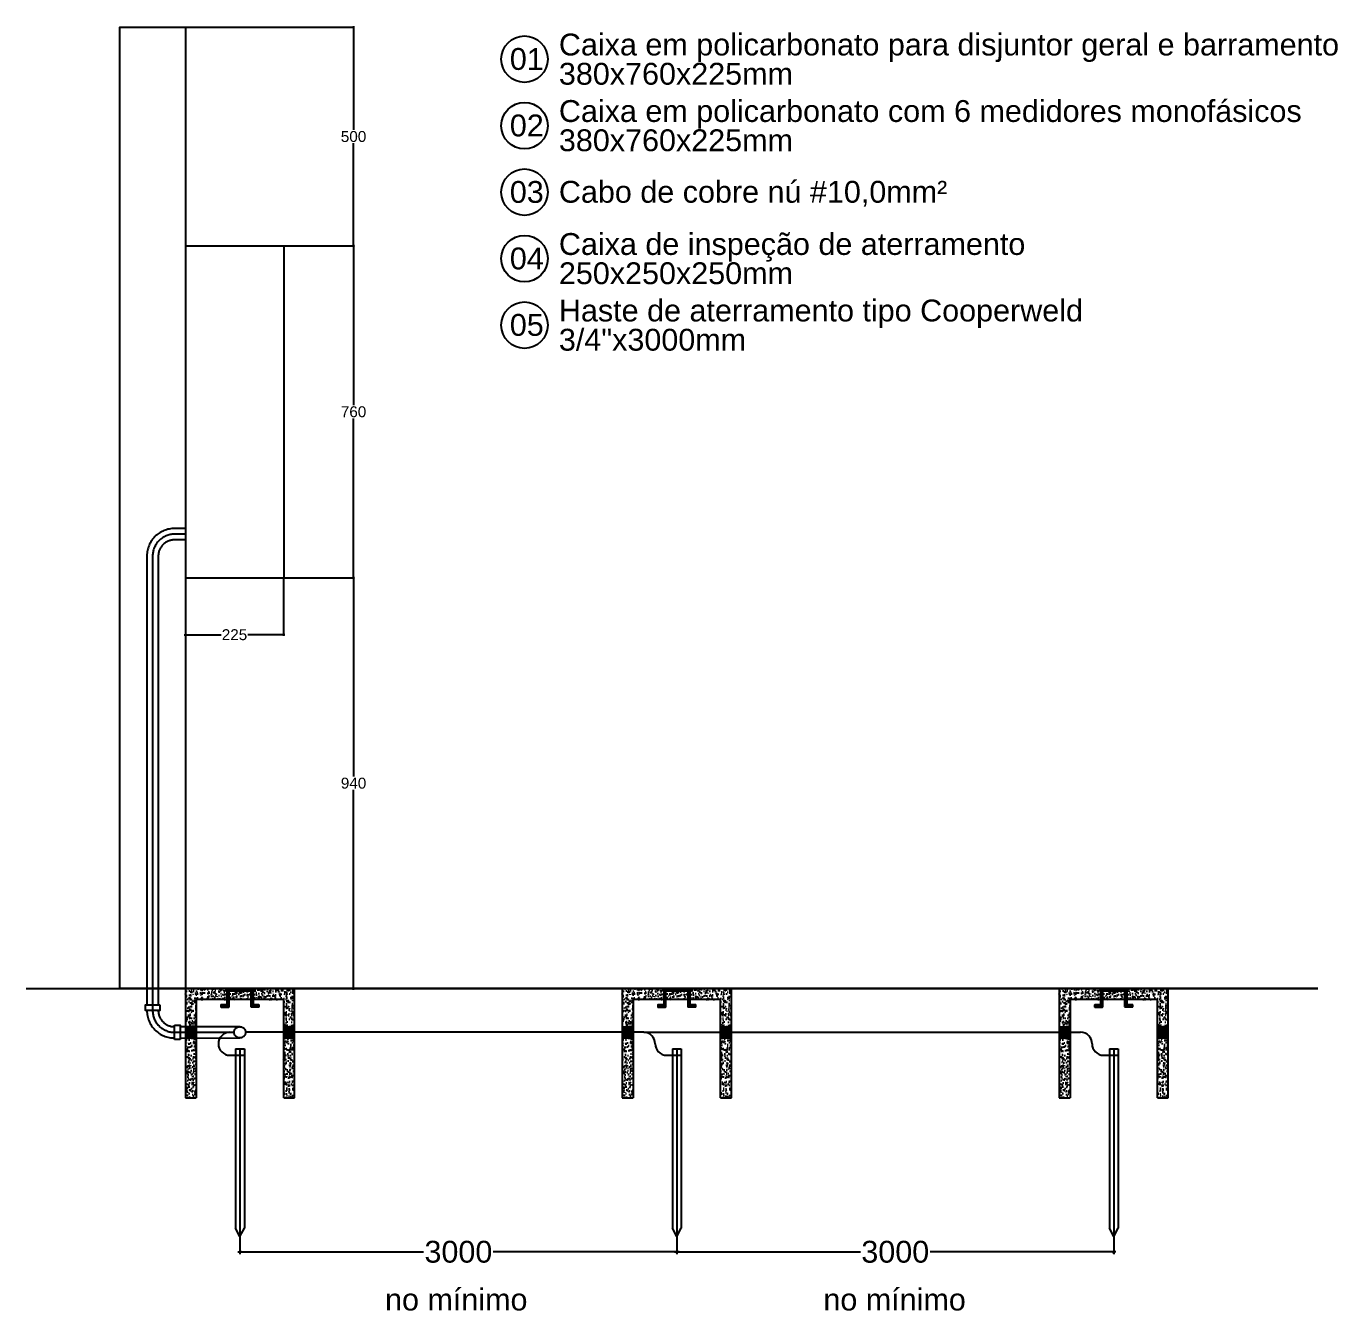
# Model space of a CAD drawing. Header units: millimetres. Extents: x 425 to 646, y 332 to 411.
# Drawn here: x 497.135 to 500.137, y 357.383 to 360.323 of the extents above; entities that cross this region are included whole.
import ezdxf

# ---------------------------------------------------------------- set-up
doc = ezdxf.new("R2010")
doc.units = ezdxf.units.MM
doc.linetypes.add('CENTERX2', pattern=[4, 2.5, -0.5, 0.5, -0.5])
doc.linetypes.add('HIDDEN2', pattern=[4.7625, 3.175, -1.5875])
for name, color, linetype in [('Base 01', 7, 'Continuous'), ('C50', 7, 'Continuous'), ('Elétrico', 5, 'Continuous'), ('EQUIPAMENTOS', 7, 'Continuous'), ('LINHAS-DE-CENTRO', 7, 'CENTERX2'), ('Texto Elétrcio', 3, 'Continuous')]:
    doc.layers.add(name, color=color, linetype=linetype)
doc.styles.add('ARIAL', font='arial.ttf')
doc.dimstyles.new('cotass', dxfattribs={"dimtxt": 0.1, "dimasz": 0.01, "dimexe": 0.01, "dimexo": 0, "dimgap": 0.01, "dimtad": 0, "dimtih": 1, "dimtoh": 1, "dimdec": 0, "dimlfac": 1000, "dimzin": 4, "dimdsep": 46, "dimtxsty": 'ARIAL', "dimblk": 'OBLIQUE', "dimcen": 0, "dimdle": 0.01, "dimclrd": 7, "dimclre": 7, "dimclrt": 3, "dimadec": 0, "dimazin": 1, "dimtfac": 1, "dimtdec": 0, "dimtix": 1, "dimtofl": 0, "dimtmove": 0, "dimatfit": 3, "dimldrblk": 'OPEN30', "dimfxl": 0, "dimtolj": 1, "dimtzin": 0, "dimlwd": -1, "dimarcsym": 0})

# ---------------------------------------------------------------- blocks, each defined once
blk = doc.blocks.new('_Oblique')
at = {"color": 0, "linetype": 'ByBlock', "lineweight": -2}
blk.add_line((-0.5, -0.5), (0.5, 0.5), dxfattribs=at)
blk = doc.blocks.new('*D31')
at = {"layer": 'DEFPOINTS', "color": 0, "transparency": 16777216}
for p in [(497.4992, 359.0602), (497.7242, 359.0602), (497.4992, 358.93)]:
    blk.add_point(p, dxfattribs=at)
at = {"layer": 'Elétrico', "color": 7, "lineweight": -2, "transparency": 16777216}
for p, q in [((497.4992, 359.0602), (497.4992, 358.9275)), ((497.7242, 359.0602), (497.7242, 358.9275))]:
    blk.add_line(p, q, dxfattribs=at)
at = {"layer": 'Elétrico', "color": 7, "transparency": 16777216}
for p, q in [((497.4967, 358.93), (497.5813, 358.93)), ((497.7267, 358.93), (497.6422, 358.93))]:
    blk.add_line(p, q, dxfattribs=at)
at = {"layer": 'Elétrico', "color": 7, "transparency": 16777216, "xscale": 0.0025, "yscale": 0.0025, "zscale": 0.0025, "rotation": 180}
blk.add_blockref('_Oblique', (497.4992, 358.93), dxfattribs=at)
at = {"layer": 'Elétrico', "color": 7, "transparency": 16777216, "xscale": 0.0025, "yscale": 0.0025, "zscale": 0.0025}
blk.add_blockref('_Oblique', (497.7242, 358.93), dxfattribs=at)
at = {"layer": 'Elétrico', "color": 3, "transparency": 16777216, "insert": (497.6117, 358.93), "char_height": 0.025, "attachment_point": 5, "style": 'ARIAL'}
blk.add_mtext('\\A1;225', dxfattribs=at)
blk = doc.blocks.new('_Open30')
at = {"color": 0, "linetype": 'ByBlock', "lineweight": -2}
for p, q in [((-1, 0.27), (0, 0)), ((0, 0), (-1, -0.27)), ((0, 0), (-1, 0))]:
    blk.add_line(p, q, dxfattribs=at)
blk = doc.blocks.new('*D32')
at = {"layer": 'DEFPOINTS', "color": 0, "transparency": 16777216}
for p in [(497.7242, 359.8202), (497.7242, 359.0602), (497.8842, 359.0602)]:
    blk.add_point(p, dxfattribs=at)
at = {"layer": 'Elétrico', "color": 7, "lineweight": -2, "transparency": 16777216}
for p, q in [((497.7242, 359.8202), (497.8867, 359.8202)), ((497.7242, 359.0602), (497.8867, 359.0602))]:
    blk.add_line(p, q, dxfattribs=at)
at = {"layer": 'Elétrico', "color": 7, "transparency": 16777216}
for p, q in [((497.8842, 359.8227), (497.8842, 359.4555)), ((497.8842, 359.0577), (497.8842, 359.4249))]:
    blk.add_line(p, q, dxfattribs=at)
at = {"layer": 'Elétrico', "color": 7, "transparency": 16777216, "xscale": 0.0025, "yscale": 0.0025, "zscale": 0.0025}
for p, rotation in [((497.8842, 359.8202), 90), ((497.8842, 359.0602), 270)]:
    blk.add_blockref('_Oblique', p, dxfattribs=dict(at, rotation=rotation))
at = {"layer": 'Elétrico', "color": 3, "transparency": 16777216, "insert": (497.8842, 359.4402), "char_height": 0.025, "attachment_point": 5, "style": 'ARIAL'}
blk.add_mtext('\\A1;760', dxfattribs=at)
blk = doc.blocks.new('*D33')
at = {"layer": 'DEFPOINTS', "color": 0, "transparency": 16777216}
for p in [(497.7242, 359.0602), (497.7228, 358.1202), (497.8842, 358.1202)]:
    blk.add_point(p, dxfattribs=at)
at = {"layer": 'Elétrico', "color": 7, "transparency": 16777216}
for p, q in [((497.8842, 359.0627), (497.8842, 358.6055)), ((497.8842, 358.1177), (497.8842, 358.5749))]:
    blk.add_line(p, q, dxfattribs=at)
at = {"layer": 'Elétrico', "color": 7, "lineweight": -2, "transparency": 16777216}
for p, q in [((497.7242, 359.0602), (497.8867, 359.0602)), ((497.7228, 358.1202), (497.8867, 358.1202))]:
    blk.add_line(p, q, dxfattribs=at)
at = {"layer": 'Elétrico', "color": 7, "transparency": 16777216, "xscale": 0.0025, "yscale": 0.0025, "zscale": 0.0025}
for p, rotation in [((497.8842, 359.0602), 90), ((497.8842, 358.1202), 270)]:
    blk.add_blockref('_Oblique', p, dxfattribs=dict(at, rotation=rotation))
at = {"layer": 'Elétrico', "color": 3, "transparency": 16777216, "insert": (497.8842, 358.5902), "char_height": 0.025, "attachment_point": 5, "style": 'ARIAL'}
blk.add_mtext('\\A1;940', dxfattribs=at)
blk = doc.blocks.new('*D34')
at = {"layer": 'DEFPOINTS', "color": 0, "transparency": 16777216}
for p in [(497.4992, 360.3202), (497.8842, 360.3202), (497.7242, 359.8202)]:
    blk.add_point(p, dxfattribs=at)
at = {"layer": 'Elétrico', "color": 7, "lineweight": -2, "transparency": 16777216}
for p, q in [((497.4992, 360.3202), (497.8867, 360.3202)), ((497.7242, 359.8202), (497.8867, 359.8202))]:
    blk.add_line(p, q, dxfattribs=at)
at = {"layer": 'Elétrico', "color": 7, "transparency": 16777216}
for p, q in [((497.8842, 360.3227), (497.8842, 360.0855)), ((497.8842, 359.8177), (497.8842, 360.0549))]:
    blk.add_line(p, q, dxfattribs=at)
at = {"layer": 'Elétrico', "color": 7, "transparency": 16777216, "xscale": 0.0025, "yscale": 0.0025, "zscale": 0.0025}
for p, rotation in [((497.8842, 360.3202), 90), ((497.8842, 359.8202), 270)]:
    blk.add_blockref('_Oblique', p, dxfattribs=dict(at, rotation=rotation))
at = {"layer": 'Elétrico', "color": 3, "transparency": 16777216, "insert": (497.8842, 360.0702), "char_height": 0.025, "attachment_point": 5, "style": 'ARIAL'}
blk.add_mtext('\\A1;500', dxfattribs=at)
blk = doc.blocks.new('*D36')
at = {"layer": 'DEFPOINTS', "color": 0, "transparency": 16777216}
for p in [(497.6242, 357.5527), (498.6242, 357.5527), (498.6242, 357.5176)]:
    blk.add_point(p, dxfattribs=at)
at = {"layer": 'Elétrico', "color": 7, "lineweight": -2, "transparency": 16777216}
for p, q in [((497.6242, 357.5527), (497.6242, 357.5126)), ((498.6242, 357.5527), (498.6242, 357.5126))]:
    blk.add_line(p, q, dxfattribs=at)
at = {"layer": 'Elétrico', "color": 7, "transparency": 16777216}
for p, q in [((497.6192, 357.5176), (498.0447, 357.5176)), ((498.6292, 357.5176), (498.2038, 357.5176))]:
    blk.add_line(p, q, dxfattribs=at)
at = {"layer": 'Elétrico', "color": 7, "transparency": 16777216, "xscale": 0.005, "yscale": 0.005, "zscale": 0.005, "rotation": 180}
blk.add_blockref('_Oblique', (497.6242, 357.5176), dxfattribs=at)
at = {"layer": 'Elétrico', "color": 7, "transparency": 16777216, "xscale": 0.005, "yscale": 0.005, "zscale": 0.005}
blk.add_blockref('_Oblique', (498.6242, 357.5176), dxfattribs=at)
at = {"layer": 'Elétrico', "color": 3, "transparency": 16777216, "insert": (498.1242, 357.5176), "char_height": 0.05, "attachment_point": 5, "style": 'ARIAL'}
blk.add_mtext('\\A1;3000', dxfattribs=at)
blk = doc.blocks.new('*D37')
at = {"layer": 'DEFPOINTS', "color": 0, "transparency": 16777216}
for p in [(498.6242, 357.5527), (499.6242, 357.5527), (499.6242, 357.5176)]:
    blk.add_point(p, dxfattribs=at)
at = {"layer": 'Elétrico', "color": 7, "lineweight": -2, "transparency": 16777216}
for p, q in [((498.6242, 357.5527), (498.6242, 357.5126)), ((499.6242, 357.5527), (499.6242, 357.5126))]:
    blk.add_line(p, q, dxfattribs=at)
at = {"layer": 'Elétrico', "color": 7, "transparency": 16777216}
for p, q in [((498.6192, 357.5176), (499.0447, 357.5176)), ((499.6292, 357.5176), (499.2038, 357.5176))]:
    blk.add_line(p, q, dxfattribs=at)
at = {"layer": 'Elétrico', "color": 7, "transparency": 16777216, "xscale": 0.005, "yscale": 0.005, "zscale": 0.005, "rotation": 180}
blk.add_blockref('_Oblique', (498.6242, 357.5176), dxfattribs=at)
at = {"layer": 'Elétrico', "color": 7, "transparency": 16777216, "xscale": 0.005, "yscale": 0.005, "zscale": 0.005}
blk.add_blockref('_Oblique', (499.6242, 357.5176), dxfattribs=at)
at = {"layer": 'Elétrico', "color": 3, "transparency": 16777216, "insert": (499.1242, 357.5176), "char_height": 0.05, "attachment_point": 5, "style": 'ARIAL'}
blk.add_mtext('\\A1;3000', dxfattribs=at)

msp = doc.modelspace()

# ---------------------------------------------------------------- hatches: boundary and pattern name
at = {"ltscale": 0.01}
h = msp.add_hatch(dxfattribs=at)
h.set_pattern_fill('AR-CONC', color=256, scale=0.0001, style=0)
h.set_pattern_definition([(50, (-374.945062, 45.262334), (0.0182184669, -0.00159390855), [0.001905, -0.020955]), (355, (-374.945062, 45.262334), (-0.0035242826, 0.0191056643), [0.001524, -0.016764]), (100.451, (-374.943544, 45.262201), (0.01469425017, 0.01751166878), [0.001619, -0.017809]), (46.1842, (-374.945062, 45.267414), (0.0271079041, -0.0042042328), [0.0028575, -0.0314325]), (96.6356, (-374.942803, 45.267063), (0.02374042345, 0.0247425556), [0.0024285, -0.0267135]), (351.184, (-374.945062, 45.267414), (0.0237404606, 0.0247425118), [0.002286, -0.025146]), (21, (-374.942522, 45.266144), (0.01516148798, -0.01022655185), [0.001905, -0.020955]), (326, (-374.942522, 45.266144), (0.00618020283, 0.0184187966), [0.001524, -0.016764]), (71.4514, (-374.941259, 45.265292), (0.02134164908, 0.00819228577), [0.001619, -0.017809]), (37.5, (-374.945062, 45.262334), (0.000308860325, 0.008455503887), [0, -0.0165608, 0, -0.017018, 0, -0.0168275]), (7.5, (-374.945062, 45.262334), (0.00668196625, 0.01001805748), [0, -0.0097028, 0, -0.0161798, 0, -0.0064135]), (327.5, (-374.9507265, 45.262334), (0.013559059517, -0.0005728744), [0, -0.00635, 0, -0.019812, 0, -0.026289]), (317.5, (-374.953267, 45.262334), (0.01481291814, 0.0025426491), [0, -0.008255, 0, -0.0131572, 0, -0.018669])])
h.paths.add_polyline_path([(497.74924, 358.00769), (497.72424, 358.00769), (497.72424, 357.87019), (497.74924, 357.87019)])
h.paths.add_polyline_path([(497.52424, 358.00769), (497.49924, 358.00769), (497.49924, 357.87019), (497.52424, 357.87019)])
h.paths.add_polyline_path([(497.52424, 358.09519), (497.59424, 358.09519), (497.59424, 358.11919, -0.4142136), (497.59524, 358.12019), (497.49924, 358.12019), (497.49924, 358.03269), (497.52424, 358.03269)])
h.paths.add_polyline_path([(497.74924, 358.12019), (497.65324, 358.12019, -0.4142136), (497.65424, 358.11919), (497.65424, 358.09519), (497.72424, 358.09519), (497.72424, 358.03269), (497.74924, 358.03269)])
h.paths.add_polyline_path([(497.64924, 358.11419, 0.4142136), (497.64824, 358.11519), (497.60024, 358.11519, 0.4142136), (497.59924, 358.11419), (497.59924, 358.09519), (497.64924, 358.09519)])
h = msp.add_hatch()
h.set_pattern_fill('STEEL', color=256, scale=0.001, style=0)
h.set_pattern_definition([(45, (-374.9450623, 45.2623338), (-0.00224506403, 0.00224506403), []), (45, (-374.9450623, 45.2639213), (-0.00224506403, 0.00224506403), [])])
h.paths.add_polyline_path([(497.65424, 358.11919, 0.4142136), (497.65324, 358.12019), (497.59524, 358.12019, 0.4142136), (497.59424, 358.11919), (497.59424, 358.08395, -0.4142136), (497.59324, 358.08295), (497.58147, 358.08295, 0.4142136), (497.58047, 358.08195), (497.58047, 358.07895, 0.4142136), (497.58147, 358.07795), (497.59424, 358.07795), (497.59824, 358.07795, 0.4142136), (497.59924, 358.07895), (497.59924, 358.11419, -0.4142136), (497.60024, 358.11519), (497.64824, 358.11519, -0.4142136), (497.64924, 358.11419), (497.64924, 358.07925, 0.4142136), (497.65024, 358.07825), (497.66701, 358.07825, 0.4142136), (497.66801, 358.07925), (497.66801, 358.08225, 0.4142136), (497.66701, 358.08325), (497.65524, 358.08325, -0.4142136), (497.65424, 358.08425)])
h = msp.add_hatch(dxfattribs=at)
h.set_pattern_fill('AR-CONC', color=256, scale=0.0001, style=0)
h.set_pattern_definition([(50, (-373.945062, 45.262334), (0.0182184669, -0.00159390855), [0.001905, -0.020955]), (355, (-373.945062, 45.262334), (-0.0035242826, 0.0191056643), [0.001524, -0.016764]), (100.451, (-373.943544, 45.262201), (0.01469425017, 0.01751166878), [0.001619, -0.017809]), (46.1842, (-373.945062, 45.267414), (0.0271079041, -0.0042042328), [0.0028575, -0.0314325]), (96.6356, (-373.942803, 45.267063), (0.02374042345, 0.0247425556), [0.0024285, -0.0267135]), (351.184, (-373.945062, 45.267414), (0.0237404606, 0.0247425118), [0.002286, -0.025146]), (21, (-373.942522, 45.266144), (0.01516148798, -0.01022655185), [0.001905, -0.020955]), (326, (-373.942522, 45.266144), (0.00618020283, 0.0184187966), [0.001524, -0.016764]), (71.4514, (-373.941259, 45.265292), (0.02134164908, 0.00819228577), [0.001619, -0.017809]), (37.5, (-373.945062, 45.262334), (0.000308860325, 0.008455503887), [0, -0.0165608, 0, -0.017018, 0, -0.0168275]), (7.5, (-373.945062, 45.262334), (0.00668196625, 0.01001805748), [0, -0.0097028, 0, -0.0161798, 0, -0.0064135]), (327.5, (-373.9507265, 45.262334), (0.013559059517, -0.0005728744), [0, -0.00635, 0, -0.019812, 0, -0.026289]), (317.5, (-373.953267, 45.262334), (0.01481291814, 0.0025426491), [0, -0.008255, 0, -0.0131572, 0, -0.018669])])
h.paths.add_polyline_path([(498.74924, 358.00769), (498.72424, 358.00769), (498.72424, 357.87019), (498.74924, 357.87019)])
h.paths.add_polyline_path([(498.52424, 358.00769), (498.49924, 358.00769), (498.49924, 357.87019), (498.52424, 357.87019)])
h.paths.add_polyline_path([(498.52424, 358.09519), (498.59424, 358.09519), (498.59424, 358.11919, -0.4142136), (498.59524, 358.12019), (498.49924, 358.12019), (498.49924, 358.03269), (498.52424, 358.03269)])
h.paths.add_polyline_path([(498.74924, 358.12019), (498.65324, 358.12019, -0.4142136), (498.65424, 358.11919), (498.65424, 358.09519), (498.72424, 358.09519), (498.72424, 358.03269), (498.74924, 358.03269)])
h.paths.add_polyline_path([(498.64924, 358.11419, 0.4142136), (498.64824, 358.11519), (498.60024, 358.11519, 0.4142136), (498.59924, 358.11419), (498.59924, 358.09519), (498.64924, 358.09519)])
h = msp.add_hatch()
h.set_pattern_fill('STEEL', color=256, scale=0.001, style=0)
h.set_pattern_definition([(45, (-373.9450623, 45.2623338), (-0.00224506403, 0.00224506403), []), (45, (-373.9450623, 45.2639213), (-0.00224506403, 0.00224506403), [])])
h.paths.add_polyline_path([(498.65424, 358.11919, 0.4142136), (498.65324, 358.12019), (498.59524, 358.12019, 0.4142136), (498.59424, 358.11919), (498.59424, 358.08395, -0.4142136), (498.59324, 358.08295), (498.58147, 358.08295, 0.4142136), (498.58047, 358.08195), (498.58047, 358.07895, 0.4142136), (498.58147, 358.07795), (498.59424, 358.07795), (498.59824, 358.07795, 0.4142136), (498.59924, 358.07895), (498.59924, 358.11419, -0.4142136), (498.60024, 358.11519), (498.64824, 358.11519, -0.4142136), (498.64924, 358.11419), (498.64924, 358.07925, 0.4142136), (498.65024, 358.07825), (498.66701, 358.07825, 0.4142136), (498.66801, 358.07925), (498.66801, 358.08225, 0.4142136), (498.66701, 358.08325), (498.65524, 358.08325, -0.4142136), (498.65424, 358.08425)])
h = msp.add_hatch(dxfattribs=at)
h.set_pattern_fill('AR-CONC', color=256, scale=0.0001, style=0)
h.set_pattern_definition([(50, (-372.945062, 45.262334), (0.0182184669, -0.00159390855), [0.001905, -0.020955]), (355, (-372.945062, 45.262334), (-0.0035242826, 0.0191056643), [0.001524, -0.016764]), (100.451, (-372.943544, 45.262201), (0.01469425017, 0.01751166878), [0.001619, -0.017809]), (46.1842, (-372.945062, 45.267414), (0.0271079041, -0.0042042328), [0.0028575, -0.0314325]), (96.6356, (-372.942803, 45.267063), (0.02374042345, 0.0247425556), [0.0024285, -0.0267135]), (351.184, (-372.945062, 45.267414), (0.0237404606, 0.0247425118), [0.002286, -0.025146]), (21, (-372.942522, 45.266144), (0.01516148798, -0.01022655185), [0.001905, -0.020955]), (326, (-372.942522, 45.266144), (0.00618020283, 0.0184187966), [0.001524, -0.016764]), (71.4514, (-372.941259, 45.265292), (0.02134164908, 0.00819228577), [0.001619, -0.017809]), (37.5, (-372.945062, 45.262334), (0.000308860325, 0.008455503887), [0, -0.0165608, 0, -0.017018, 0, -0.0168275]), (7.5, (-372.945062, 45.262334), (0.00668196625, 0.01001805748), [0, -0.0097028, 0, -0.0161798, 0, -0.0064135]), (327.5, (-372.9507265, 45.262334), (0.013559059517, -0.0005728744), [0, -0.00635, 0, -0.019812, 0, -0.026289]), (317.5, (-372.953267, 45.262334), (0.01481291814, 0.0025426491), [0, -0.008255, 0, -0.0131572, 0, -0.018669])])
h.paths.add_polyline_path([(499.74924, 358.00769), (499.72424, 358.00769), (499.72424, 357.87019), (499.74924, 357.87019)])
h.paths.add_polyline_path([(499.52424, 358.00769), (499.49924, 358.00769), (499.49924, 357.87019), (499.52424, 357.87019)])
h.paths.add_polyline_path([(499.52424, 358.09519), (499.59424, 358.09519), (499.59424, 358.11919, -0.4142136), (499.59524, 358.12019), (499.49924, 358.12019), (499.49924, 358.03269), (499.52424, 358.03269)])
h.paths.add_polyline_path([(499.74924, 358.12019), (499.65324, 358.12019, -0.4142136), (499.65424, 358.11919), (499.65424, 358.09519), (499.72424, 358.09519), (499.72424, 358.03269), (499.74924, 358.03269)])
h.paths.add_polyline_path([(499.64924, 358.11419, 0.4142136), (499.64824, 358.11519), (499.60024, 358.11519, 0.4142136), (499.59924, 358.11419), (499.59924, 358.09519), (499.64924, 358.09519)])
h = msp.add_hatch()
h.set_pattern_fill('STEEL', color=256, scale=0.001, style=0)
h.set_pattern_definition([(45, (-372.9450623, 45.2623338), (-0.00224506403, 0.00224506403), []), (45, (-372.9450623, 45.2639213), (-0.00224506403, 0.00224506403), [])])
h.paths.add_polyline_path([(499.65424, 358.11919, 0.4142136), (499.65324, 358.12019), (499.59524, 358.12019, 0.4142136), (499.59424, 358.11919), (499.59424, 358.08395, -0.4142136), (499.59324, 358.08295), (499.58147, 358.08295, 0.4142136), (499.58047, 358.08195), (499.58047, 358.07895, 0.4142136), (499.58147, 358.07795), (499.59424, 358.07795), (499.59824, 358.07795, 0.4142136), (499.59924, 358.07895), (499.59924, 358.11419, -0.4142136), (499.60024, 358.11519), (499.64824, 358.11519, -0.4142136), (499.64924, 358.11419), (499.64924, 358.07925, 0.4142136), (499.65024, 358.07825), (499.66701, 358.07825, 0.4142136), (499.66801, 358.07925), (499.66801, 358.08225, 0.4142136), (499.66701, 358.08325), (499.65524, 358.08325, -0.4142136), (499.65424, 358.08425)])

# ---------------------------------------------------------------- linework, layer by layer
for p, q in [((497.74924, 358.12019), (497.49924, 358.12019)), ((497.49924, 358.12019), (497.49924, 357.87019)), ((497.59424, 358.11919), (497.59424, 358.08395)), ((497.65324, 358.12019), (497.59524, 358.12019)), ((497.65424, 358.11919), (497.65424, 358.08425)), ((497.74924, 357.87019), (497.74924, 358.12019)), ((498.74924, 358.12019), (498.49924, 358.12019)), ((498.49924, 358.12019), (498.49924, 357.87019)), ((498.59424, 358.11919), (498.59424, 358.08395)), ((498.65324, 358.12019), (498.59524, 358.12019)), ((498.65424, 358.11919), (498.65424, 358.08425)), ((498.74924, 357.87019), (498.74924, 358.12019)), ((499.74924, 358.12019), (499.49924, 358.12019)), ((499.49924, 358.12019), (499.49924, 357.87019)), ((499.59424, 358.11919), (499.59424, 358.08395)), ((499.65324, 358.12019), (499.59524, 358.12019)), ((499.65424, 358.11919), (499.65424, 358.08425)), ((499.74924, 357.87019), (499.74924, 358.12019)), ((497.59424, 358.09519), (497.52424, 358.09519)), ((497.52424, 358.09519), (497.52424, 357.87019)), ((497.64924, 358.09519), (497.59924, 358.09519)), ((497.72424, 358.09519), (497.65424, 358.09519)), ((497.72424, 357.87019), (497.72424, 358.09519)), ((498.59424, 358.09519), (498.52424, 358.09519)), ((498.52424, 358.09519), (498.52424, 357.87019)), ((498.64924, 358.09519), (498.59924, 358.09519)), ((498.72424, 358.09519), (498.65424, 358.09519)), ((498.72424, 357.87019), (498.72424, 358.09519)), ((499.59424, 358.09519), (499.52424, 358.09519)), ((499.52424, 358.09519), (499.52424, 357.87019)), ((499.64924, 358.09519), (499.59924, 358.09519)), ((499.72424, 358.09519), (499.65424, 358.09519)), ((499.72424, 357.87019), (499.72424, 358.09519)), ((497.49924, 358.03269), (497.52424, 358.03269)), ((497.49924, 358.03269), (497.52424, 358.03269)), ((497.49924, 358.03186), (497.52424, 358.03186)), ((497.49924, 358.02836), (497.52424, 358.02836)), ((497.49924, 358.02517), (497.52424, 358.02517)), ((497.49924, 358.02286), (497.52424, 358.02286)), ((497.49924, 358.02119), (497.52424, 358.02119)), ((497.49924, 358.02019), (497.52424, 358.02019)), ((497.49924, 358.02019), (497.52424, 358.02019)), ((497.49924, 358.01918), (497.52424, 358.01918)), ((497.49924, 358.01751), (497.52424, 358.01751)), ((497.49924, 358.0152), (497.52424, 358.0152)), ((497.49924, 358.01202), (497.52424, 358.01202)), ((497.72424, 358.03269), (497.74924, 358.03269)), ((497.72424, 358.03186), (497.74924, 358.03186)), ((497.72424, 358.02836), (497.74924, 358.02836)), ((497.72424, 358.02517), (497.74924, 358.02517)), ((497.72424, 358.02286), (497.74924, 358.02286)), ((497.72424, 358.02119), (497.74924, 358.02119)), ((497.72424, 358.02019), (497.74924, 358.02019)), ((497.72424, 358.01918), (497.74924, 358.01918)), ((497.72424, 358.01751), (497.74924, 358.01751)), ((497.72424, 358.0152), (497.74924, 358.0152)), ((497.72424, 358.01202), (497.74924, 358.01202)), ((498.49924, 358.03269), (498.52424, 358.03269)), ((498.49924, 358.03269), (498.52424, 358.03269)), ((498.49924, 358.03186), (498.52424, 358.03186)), ((498.49924, 358.02836), (498.52424, 358.02836)), ((498.49924, 358.02517), (498.52424, 358.02517)), ((498.49924, 358.02286), (498.52424, 358.02286)), ((498.49924, 358.02119), (498.52424, 358.02119)), ((498.49924, 358.02019), (498.52424, 358.02019)), ((498.49924, 358.02019), (498.52424, 358.02019)), ((498.49924, 358.01918), (498.52424, 358.01918)), ((498.49924, 358.01751), (498.52424, 358.01751)), ((498.49924, 358.0152), (498.52424, 358.0152)), ((498.49924, 358.01202), (498.52424, 358.01202)), ((498.72424, 358.03269), (498.74924, 358.03269)), ((498.72424, 358.03186), (498.74924, 358.03186)), ((498.72424, 358.02836), (498.74924, 358.02836)), ((498.72424, 358.02517), (498.74924, 358.02517)), ((498.72424, 358.02286), (498.74924, 358.02286)), ((498.72424, 358.02119), (498.74924, 358.02119)), ((498.72424, 358.02019), (498.74924, 358.02019)), ((498.72424, 358.01918), (498.74924, 358.01918)), ((498.72424, 358.01751), (498.74924, 358.01751)), ((498.72424, 358.0152), (498.74924, 358.0152)), ((498.72424, 358.01202), (498.74924, 358.01202)), ((499.49924, 358.03269), (499.52424, 358.03269)), ((499.49924, 358.03269), (499.52424, 358.03269)), ((499.49924, 358.03186), (499.52424, 358.03186)), ((499.49924, 358.02836), (499.52424, 358.02836)), ((499.49924, 358.02517), (499.52424, 358.02517)), ((499.49924, 358.02286), (499.52424, 358.02286)), ((499.49924, 358.02119), (499.52424, 358.02119)), ((499.49924, 358.02019), (499.52424, 358.02019)), ((499.49924, 358.02019), (499.52424, 358.02019)), ((499.49924, 358.01918), (499.52424, 358.01918)), ((499.49924, 358.01751), (499.52424, 358.01751)), ((499.49924, 358.0152), (499.52424, 358.0152)), ((499.49924, 358.01202), (499.52424, 358.01202)), ((499.72424, 358.03269), (499.74924, 358.03269)), ((499.72424, 358.03186), (499.74924, 358.03186)), ((499.72424, 358.02836), (499.74924, 358.02836)), ((499.72424, 358.02517), (499.74924, 358.02517)), ((499.72424, 358.02286), (499.74924, 358.02286)), ((499.72424, 358.02119), (499.74924, 358.02119)), ((499.72424, 358.02019), (499.74924, 358.02019)), ((499.72424, 358.01918), (499.74924, 358.01918)), ((499.72424, 358.01751), (499.74924, 358.01751)), ((499.72424, 358.0152), (499.74924, 358.0152)), ((499.72424, 358.01202), (499.74924, 358.01202)), ((497.49924, 358.00851), (497.52424, 358.00851)), ((497.49924, 358.00769), (497.52424, 358.00769)), ((497.49924, 358.00769), (497.52424, 358.00769)), ((497.72424, 358.00851), (497.74924, 358.00851)), ((497.72424, 358.00769), (497.74924, 358.00769)), ((498.49924, 358.00851), (498.52424, 358.00851)), ((498.49924, 358.00769), (498.52424, 358.00769)), ((498.49924, 358.00769), (498.52424, 358.00769)), ((498.72424, 358.00851), (498.74924, 358.00851)), ((498.72424, 358.00769), (498.74924, 358.00769)), ((499.49924, 358.00851), (499.52424, 358.00851)), ((499.49924, 358.00769), (499.52424, 358.00769)), ((499.49924, 358.00769), (499.52424, 358.00769)), ((499.72424, 358.00851), (499.74924, 358.00851)), ((499.72424, 358.00769), (499.74924, 358.00769)), ((497.49924, 357.87019), (497.52424, 357.87019)), ((497.72424, 357.87019), (497.74924, 357.87019)), ((498.49924, 357.87019), (498.52424, 357.87019)), ((498.72424, 357.87019), (498.74924, 357.87019)), ((499.49924, 357.87019), (499.52424, 357.87019)), ((499.72424, 357.87019), (499.74924, 357.87019))]:
    msp.add_line(p, q)
for points in [[(497.59324, 358.08295), (497.58147, 358.08295, 0.4142136), (497.58047, 358.08195), (497.58047, 358.07895, 0.4142136), (497.58147, 358.07795), (497.59424, 358.07795), (497.59824, 358.07795, 0.4142136), (497.59924, 358.07895), (497.59924, 358.11419, -0.4142136), (497.60024, 358.11519), (497.64824, 358.11519, -0.4142136), (497.64924, 358.11419), (497.64924, 358.07925, 0.4142136), (497.65024, 358.07825), (497.66701, 358.07825, 0.4142136), (497.66801, 358.07925), (497.66801, 358.08225, 0.4142136), (497.66701, 358.08325), (497.65524, 358.08325)], [(498.59324, 358.08295), (498.58147, 358.08295, 0.4142136), (498.58047, 358.08195), (498.58047, 358.07895, 0.4142136), (498.58147, 358.07795), (498.59424, 358.07795), (498.59824, 358.07795, 0.4142136), (498.59924, 358.07895), (498.59924, 358.11419, -0.4142136), (498.60024, 358.11519), (498.64824, 358.11519, -0.4142136), (498.64924, 358.11419), (498.64924, 358.07925, 0.4142136), (498.65024, 358.07825), (498.66701, 358.07825, 0.4142136), (498.66801, 358.07925), (498.66801, 358.08225, 0.4142136), (498.66701, 358.08325), (498.65524, 358.08325)], [(499.59324, 358.08295), (499.58147, 358.08295, 0.4142136), (499.58047, 358.08195), (499.58047, 358.07895, 0.4142136), (499.58147, 358.07795), (499.59424, 358.07795), (499.59824, 358.07795, 0.4142136), (499.59924, 358.07895), (499.59924, 358.11419, -0.4142136), (499.60024, 358.11519), (499.64824, 358.11519, -0.4142136), (499.64924, 358.11419), (499.64924, 358.07925, 0.4142136), (499.65024, 358.07825), (499.66701, 358.07825, 0.4142136), (499.66801, 358.07925), (499.66801, 358.08225, 0.4142136), (499.66701, 358.08325), (499.65524, 358.08325)]]:
    msp.add_lwpolyline(points, format="xyb")
for centre, start, end in [((497.59524, 358.11919), 90, 180), ((497.65324, 358.11919), 0, 90), ((498.59524, 358.11919), 90, 180), ((498.65324, 358.11919), 0, 90), ((499.59524, 358.11919), 90, 180), ((499.65324, 358.11919), 0, 90), ((497.59324, 358.08395), 270, 0), ((497.65524, 358.08425), 180, 270), ((498.59324, 358.08395), 270, 0), ((498.65524, 358.08425), 180, 270), ((499.59324, 358.08395), 270, 0), ((499.65524, 358.08425), 180, 270)]:
    msp.add_arc(centre, 0.001, start, end)
at = {"layer": 'Base 01'}
for centre in [(498.27563, 360.24729), (498.27563, 360.09511), (498.27563, 359.94294), (498.27563, 359.79077), (498.27563, 359.6386)]:
    msp.add_circle(centre, 0.05321, dxfattribs=at)
at = {"layer": 'C50'}
for p, q in [((497.60095, 357.96766), (497.63424, 357.96766)), ((498.60095, 357.96766), (498.63424, 357.96766)), ((499.60095, 357.96766), (499.63424, 357.96766))]:
    msp.add_line(p, q, dxfattribs=at)
for centre, start, end in [((497.60095, 357.99388), 90, 180), ((498.54852, 357.99388), 0, 90), ((499.54852, 357.99388), 0, 90), ((497.60095, 357.99388), 180, 270), ((498.60095, 357.99388), 180, 270), ((499.60095, 357.99388), 180, 270)]:
    msp.add_arc(centre, 0.02622, start, end, dxfattribs=at)
at = {"layer": 'Elétrico'}
for p, q in [((497.49924, 359.82019), (497.72424, 359.82019)), ((497.72424, 359.82019), (497.72424, 359.06019)), ((497.49924, 359.06019), (497.72424, 359.06019)), ((497.13495, 358.12019), (500.09172, 358.12019)), ((497.48724, 358.00385), (497.47424, 358.00385))]:
    msp.add_line(p, q, dxfattribs=at)
for points in [[(500.09172, 358.12019), (497.34924, 358.12019), (497.34924, 360.32019), (497.49924, 360.32019), (497.49924, 358.12019)], [(497.44049, 358.0831), (497.44049, 358.0701), (497.40799, 358.0701), (497.40799, 358.0831), (497.44049, 358.0831)], [(497.47424, 358.03635), (497.48724, 358.03635), (497.48724, 358.00385)], [(497.47424, 358.00385), (497.47424, 358.03635)]]:
    msp.add_lwpolyline(points, dxfattribs=at)
at = {"layer": 'Elétrico', "linetype": 'HIDDEN2'}
for points in [[(497.49924, 359.17319), (497.47424, 359.17319, 0.4142136), (497.41124, 359.11019), (497.41124, 358.0831)], [(497.49924, 359.16019), (497.47424, 359.16019, 0.4142136), (497.42424, 359.11019), (497.42424, 358.0701, 0.4142136), (497.47424, 358.0201), (497.61094, 358.0201)], [(497.49924, 359.14719), (497.47424, 359.14719, 0.4142136), (497.43724, 359.11019), (497.43724, 358.0831)], [(497.41124, 358.0701, 0.4142136), (497.47424, 358.0071)], [(497.43724, 358.0701, 0.4142136), (497.47424, 358.0331)]]:
    msp.add_lwpolyline(points, format="xyb", dxfattribs=at)
for points in [[(497.48724, 358.0331), (497.62389, 358.0331)], [(497.48724, 358.0071), (497.62391, 358.00719)]]:
    msp.add_lwpolyline(points, dxfattribs=at)
msp.add_circle((497.62389, 358.02015), 0.01295, dxfattribs=at)
at = {"layer": 'EQUIPAMENTOS'}
for p, q in [((498.54852, 358.0201), (497.63684, 358.02014)), ((498.54852, 358.0201), (499.54852, 358.0201)), ((497.61424, 357.98269), (497.61424, 357.57155)), ((497.61424, 357.98269), (497.63424, 357.98269)), ((497.62424, 357.98269), (497.62424, 357.55274)), ((497.63424, 357.98269), (497.63424, 357.57155)), ((498.61424, 357.98269), (498.61424, 357.57155)), ((498.61424, 357.98269), (498.63424, 357.98269)), ((498.62424, 357.98269), (498.62424, 357.55274)), ((498.63424, 357.98269), (498.63424, 357.57155)), ((499.61424, 357.98269), (499.61424, 357.57155)), ((499.61424, 357.98269), (499.63424, 357.98269)), ((499.62424, 357.98269), (499.62424, 357.55274)), ((499.63424, 357.98269), (499.63424, 357.57155)), ((497.62424, 357.55274), (497.61424, 357.57155)), ((497.62424, 357.55274), (497.63424, 357.57155)), ((498.62424, 357.55274), (498.61424, 357.57155)), ((498.62424, 357.55274), (498.63424, 357.57155)), ((499.62424, 357.55274), (499.61424, 357.57155)), ((499.62424, 357.55274), (499.63424, 357.57155))]:
    msp.add_line(p, q, dxfattribs=at)
at = {"layer": 'LINHAS-DE-CENTRO'}
msp.add_line((497.60095, 358.0201), (497.61094, 358.0201), dxfattribs=at)

# ---------------------------------------------------------------- texts
at = {"layer": 'Texto Elétrcio', "linetype": 'Continuous', "style": 'ARIAL'}
for s, p in [('Caixa em policarbonato para disjuntor geral e barramento', (498.35425, 360.2558, -11.61127)), ('01', (498.24193, 360.22279, -11.61127)), ('380x760x225mm', (498.35425, 360.1889, -11.61127)), ('Caixa em policarbonato com 6 medidores monofásicos', (498.35425, 360.10362, -11.61127)), ('02', (498.24193, 360.07062, -11.61127)), ('380x760x225mm', (498.35425, 360.03672, -11.61127)), ('03', (498.24193, 359.91845, -11.61127)), ('Cabo de cobre nú #10,0mm²', (498.35425, 359.91879, -11.61127)), ('Caixa de inspeção de aterramento', (498.35425, 359.79928, -11.61127)), ('04', (498.24193, 359.76627, -11.61127)), ('250x250x250mm', (498.35425, 359.73238, -11.61127)), ('Haste de aterramento tipo Cooperweld', (498.35425, 359.6471, -11.61127)), ('05', (498.24193, 359.6141, -11.61127)), ('3/4"x3000mm', (498.35425, 359.58021, -11.61127)), ('no mínimo', (497.9563, 357.38357, -11.61127)), ('no mínimo', (498.95968, 357.38357, -11.61127))]:
    msp.add_text(s, height=0.05, dxfattribs=at).set_placement(p)

# ---------------------------------------------------------------- dimensions: what is measured, and where the dimension line sits
at = {"layer": 'Elétrico'}
for base, p1, p2, override, picture, middle in [((497.88415, 360.32019), (497.72424, 359.82019), (497.49924, 360.32019), {"dimscale": 0.25}, '*D34', (497.88415, 360.07019)), ((497.88415, 359.06019), (497.72424, 359.82019), (497.72424, 359.06019), {"dimscale": 0.25}, '*D32', (497.88415, 359.44019)), ((497.88415, 358.12019), (497.72424, 359.06019), (497.7228, 358.12019), {"dimscale": 0.25, "dimtmove": 1}, '*D33', (497.88415, 358.59019))]:
    dim = msp.add_linear_dim(base=base, p1=p1, p2=p2, angle=90, dimstyle='cotass', override=override, dxfattribs=at)
    dim.commit()
    dim.dimension.update_dxf_attribs({"geometry": picture, "text_midpoint": middle})
for base, p1, p2, override, picture, middle in [((497.49924, 358.93001), (497.72424, 359.06019), (497.49924, 359.06019), {"dimscale": 0.25}, '*D31', (497.61174, 358.93001)), ((498.62424, 357.51755), (497.62424, 357.55274), (498.62424, 357.55274), {"dimscale": 0.5, "dimlfac": 3000}, '*D36', (498.12424, 357.51755)), ((499.62424, 357.51755), (498.62424, 357.55274), (499.62424, 357.55274), {"dimscale": 0.5, "dimlfac": 3000, "dimtmove": 1}, '*D37', (499.12424, 357.51755))]:
    dim = msp.add_linear_dim(base=base, p1=p1, p2=p2, dimstyle='cotass', override=override, dxfattribs=at)
    dim.commit()
    dim.dimension.update_dxf_attribs({"geometry": picture, "text_midpoint": middle})

doc.saveas('drawing.dxf')
